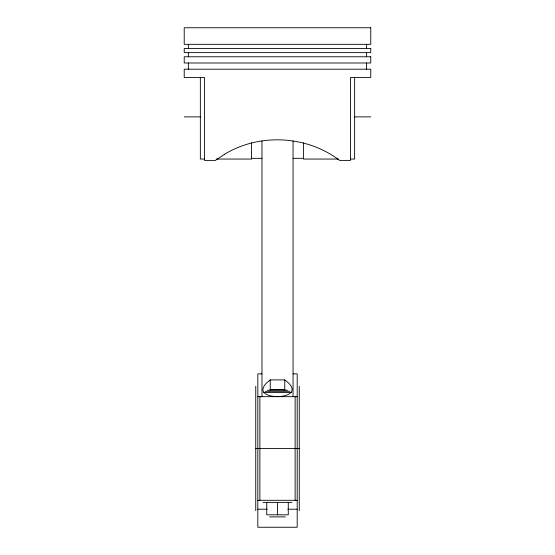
<?xml version="1.0" encoding="UTF-8"?>
<svg xmlns="http://www.w3.org/2000/svg" width="555" height="555" viewBox="0 0 555 555"><rect width="100%" height="100%" fill="white"/><g stroke="black" fill="none" stroke-linecap="round" stroke-linejoin="round"><path stroke-width="0.83" d="M270.257 379.904C240.031 402.354 315.046 401.875 284.764 379.904L270.257 379.904L270.257 389.971M184.246 116.869L200.653 116.869M354.374 116.869L370.782 116.869M251.602 158.328L261.967 158.328M293.054 158.328L303.418 158.328M204.49 159.056L200.348 159.056L200.348 77.492M216.283 159.056L251.581 159.056L251.581 142.725M338.696 159.056L303.398 159.056L303.398 142.725M350.482 159.056L354.631 159.056L354.631 77.492M261.967 373.876L257.825 373.876L257.825 527.25L297.202 527.25L297.202 373.876L293.054 373.876M269.966 389.443L285.055 389.443M267.552 390.255L287.469 390.255M265.228 391.289L289.8 391.289M263.5 392.531L291.528 392.531M257.825 396.672L297.202 396.672M255.751 448.489L299.277 448.489M257.825 500.305L297.202 500.305M263.008 502.379L292.02 502.379M257.825 509.219L267.239 509.219M287.788 509.219L297.202 509.219M269.64 516.885L285.388 516.885M366.612 44.331L366.612 48.479M366.612 52.621L366.612 56.77M366.612 62.986L366.612 69.202M299.277 386.315L299.277 510.669M295.128 396.672L295.128 500.305M293.054 141.032L293.054 396.672M288.281 502.379L288.281 514.811L266.74 514.811L266.74 502.379M284.764 379.904L284.764 389.971M277.514 502.379L277.514 514.811M261.967 141.032L261.967 396.672M259.893 396.672L259.893 500.305M255.751 386.315L255.751 510.669M188.367 44.331L188.367 48.479M188.367 52.621L188.367 56.77M188.367 62.986L188.367 69.202M224.629 154.221L215.423 160.395L204.49 160.395L204.49 77.492L184.218 77.492L184.218 69.202L370.754 69.202L370.754 77.492L350.482 77.492L350.482 160.395L339.556 160.395C307.005 135.482 259.664 132.936 224.629 154.221M370.754 27.75L184.218 27.75L184.218 44.331L370.754 44.331L370.754 27.75M370.754 48.479L184.218 48.479L184.218 52.621L370.754 52.621L370.754 48.479M370.754 56.77L184.218 56.77L184.218 62.986L370.754 62.986L370.754 56.77"/></g></svg>
